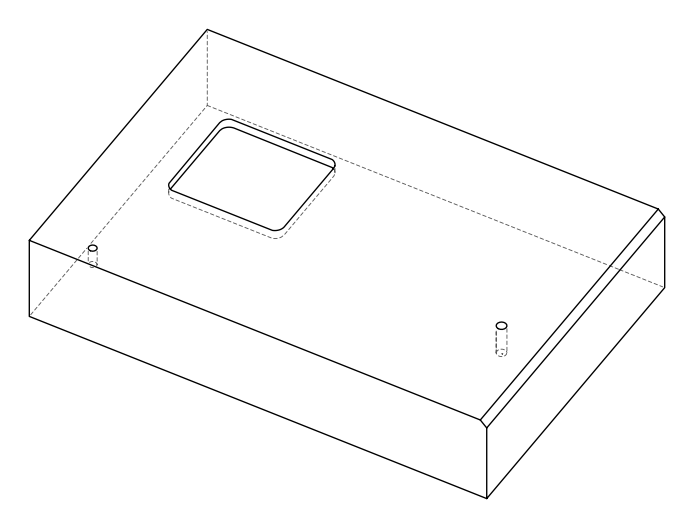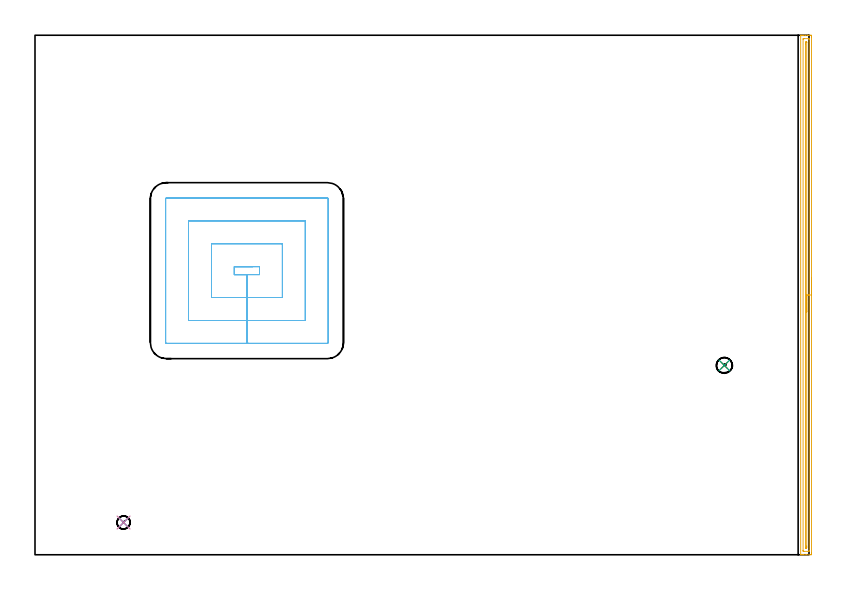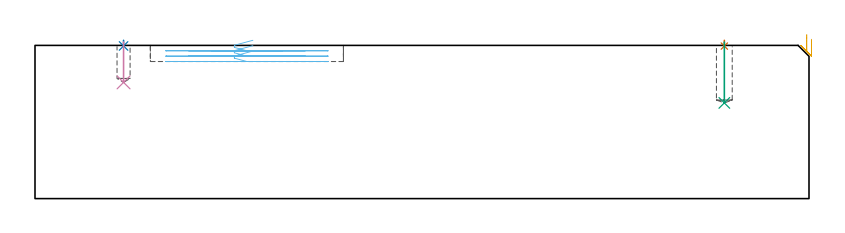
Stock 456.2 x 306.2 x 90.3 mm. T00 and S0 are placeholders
(PLAN: 6 operations, 4 tool changes, 13.2 min)
(1 SPOT_DRILL | STEP1POCKET | NXT0321_9005460120000 | 0.03 min | 1 mm3)
(2 SPOT_DRILL_1 | STEP1POCKET_1 | NXT0321_9005460120000 | 0.03 min | 0 mm3)
(3 DRILL_BLIND_HOLE_INTO_CENTER | STEP1POCKET | NXT0301_064 | 0.15 min | 2209 mm3)
(4 DRILL_BLIND_HOLE_INTO_CENTER_1 | STEP1POCKET_1 | UGT0301_196 | 0.1 min | 934 mm3)
(5 AREA_MILL | FG_CHAMFER_SURFACE | UGT0205_001 | 7.52 min | 6271 mm3)
(6 MILL_RECTANGULAR_POCKET | POCKET_RECTANGULAR_STRAIGHT | UGT0201_100 | Follow Part, ap 4.5, ae 75% | 5.37 min | 111394 mm3)
(TOOL NXT0321_9005460120000 | NC Spot Drill, 142deg, 12mm, Carbide, Uncoated | D12 PA142 FL30 Z2)
(TOOL NXT0301_064 | Carbide Drill 9.3mm [860.1-0930-028A1-MM 2214] | D9.3 PA140 FL47 Z2)
(TOOL UGT0301_196 | Twist Drill 7.7 mm | D7.7 PA118 FL73 Z2)
(TOOL UGT0205_001 | Chamfer Mill 20 x 3 x 45 deg. | D20 FL50 Z2)
(TOOL UGT0201_100 | End Mill 18 mm | D18 FL22 Z2)
(OP 1 SPOT_DRILL)
G17 G21 G94 G90
T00 M6
G54
G17 G0 G90 X406.3 Y111.6 S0 M3
G43 Z100.3 H0
G94 G81 G98 Z89.9 F250. R93.3
G80
M5
M2
(OP 2 SPOT_DRILL_1)
G17 G21 G94 G90
T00 M6
G54
G17 G0 G90 X52.2 Y19. S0 M3
G43 Z100.3 H0
G94 G81 G98 Z89.969 F250. R93.3
G80
M5
M2
(OP 3 DRILL_BLIND_HOLE_INTO_CENTER)
G17 G21 G94 G90
T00 M6
G54
G17 G0 G90 X406.3 Y111.6 S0 M3
G43 Z100.3 H1
G94 G81 G98 Z56.4 F250. R92.3
G80
M5
M2
(OP 4 DRILL_BLIND_HOLE_INTO_CENTER_1)
G17 G21 G94 G90
T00 M6
G54
G17 G0 G90 X52.2 Y19. S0 M3
G43 Z100.3 H0
G94 G81 G98 Z68.5 F250. R92.3
G80
M5
M2
(OP 5 AREA_MILL)
G17 G21 G94 G90
T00 M6
G54
G17 G0 G90 X457.7 Y163.1 S1061 M3
G43 Z100.3 H0
Z93.9
G94 G1 Y163.062 Z93.028 F250.
Y162.948 Z92.163
Y162.759 Z91.312
Y162.497 Z90.48
Y162.163 Z89.674
Y161.76 Z88.9
Y161.292 Z88.164
Y160.76 Z87.472
Y160.171 Z86.829
Y159.528 Z86.24
Y158.836 Z85.708
Y158.1 Z85.24
Y157.326 Z84.837
Y156.52 Z84.503
Y155.688 Z84.241
Y154.836 Z84.052
Y153.972 Z83.938
Y153.1 Z83.9
Y0.984
X457.699 Y0.631 Z83.901
X457.694 Y0.095 Z83.903
X457.692 Y0.008 Z83.905
X457.163 Y0. Z84.434
X454.5 Z87.095
X453.089 Z88.507
X452.725 Z88.87
X451.997 Z89.603
X451.741 Z89.859
X451.338 Z90.253
X451.303 Y0.009 Z90.288
X451.3 Y0.183 Z90.3
Y306.017
X451.303 Y306.191 Z90.288
X451.338 Y306.2 Z90.253
X451.741 Z89.859
X451.996 Z89.603
X452.725 Z88.87
X453.977 Z87.62
X455.388 Z86.208
X456.014 Z85.583
X456.901 Z84.696
X457.163 Y306.198 Z84.434
X457.691 Y306.192 Z83.906
X457.694 Y306.105 Z83.903
X457.699 Y305.569 Z83.901
X457.7 Y305.028 Z83.9
Y153.1
X456.286 Z85.314
Y2.409
X456.275 Y2.01 Z85.325
X455.802 Y2.001 Z85.798
X453.139 Z88.461
X452.725 Y2.01 Z88.875
X452.714 Y2.419 Z88.886
Y2.43
Y303.791
X452.725 Y304.19 Z88.875
X453.198 Y304.199 Z88.402
X455.861 Z85.739
X456.275 Y304.19 Z85.325
X456.286 Y303.781 Z85.314
Y303.77
Y153.1
X454.872 Z86.728
X454.871 Y5.102 Z86.729
X454.87 Y4.729 Z86.73
X454.867 Y4.208 Z86.733
X454.865 Y4.03 Z86.735
X454.697 Y4.009 Z86.903
X454.5 Y4.005 Z87.1
X454.294 Y4.006 Z87.306
X454.158 Y4.01 Z87.442
X454.135 Y4.019 Z87.465
X454.133 Y4.038 Z87.467
X454.131 Y4.083 Z87.469
X454.129 Y4.208 Z87.471
Y301.098
X454.13 Y301.471 Z87.47
X454.133 Y301.992 Z87.467
X454.135 Y302.17 Z87.465
X454.303 Y302.191 Z87.297
X454.5 Y302.195 Z87.1
X454.706 Y302.194 Z86.894
X454.842 Y302.19 Z86.758
X454.865 Y302.181 Z86.735
X454.867 Y302.162 Z86.733
X454.869 Y302.117 Z86.731
X454.871 Y301.992 Z86.729
X454.872 Y153.1 Z86.728
Y152.228 Z86.766
Y151.364 Z86.88
Y150.512 Z87.069
Y149.68 Z87.331
Y148.874 Z87.665
Y148.1 Z88.068
Y147.364 Z88.537
Y146.672 Z89.068
Y146.029 Z89.657
Y145.44 Z90.301
Y144.908 Z90.993
Y144.44 Z91.728
Y144.037 Z92.502
Y143.703 Z93.308
Y143.441 Z94.14
Y143.252 Z94.992
Y143.138 Z95.857
Y143.1 Z96.728
G0 Z100.3
M5
M2
(OP 6 MILL_RECTANGULAR_POCKET)
G17 G21 G94 G90
T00 M6
G54
G17 G0 G90 X128.414 Y169.8 S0 M3
G43 Z100.3 H0
Z93.3
G94 G1 X117.5 Z90.375 F250.
Y165.1 Z89.116
X124.9 Z87.133
X132.3 F500.
Y169.8
X117.5
Y165.1
X124.9
Y151.6
X145.8
Y183.3
X104.
Y151.6
X124.9
Y138.1
X159.3
Y196.8
X90.5
Y138.1
X124.9
Y124.6
X172.3
G3 X172.8 Y125.1 R0.5
G1 Y209.8
G3 X172.3 Y210.3 R0.5
G1 X77.5
G3 X77. Y209.8 R0.5
G1 Y125.1
G3 X77.5 Y124.6 R0.5
G1 X124.9
X125.9
G0 X128.414 Y169.8 Z90.133
G1 X117.5 Z87.209 F250.
Y165.1 Z85.949
X124.9 Z83.967
X132.3 F500.
Y169.8
X117.5
Y165.1
X124.9
Y151.6
X145.8
Y183.3
X104.
Y151.6
X124.9
Y138.1
X159.3
Y196.8
X90.5
Y138.1
X124.9
Y124.6
X172.3
G3 X172.8 Y125.1 R0.5
G1 Y209.8
G3 X172.3 Y210.3 R0.5
G1 X77.5
G3 X77. Y209.8 R0.5
G1 Y125.1
G3 X77.5 Y124.6 R0.5
G1 X124.9
X125.9
G0 X128.414 Y169.8 Z86.967
G1 X117.5 Z84.042 F250.
Y165.1 Z82.783
X124.9 Z80.8
X132.3 F500.
Y169.8
X117.5
Y165.1
X124.9
Y151.6
X145.8
Y183.3
X104.
Y151.6
X124.9
Y138.1
X159.3
Y196.8
X90.5
Y138.1
X124.9
Y124.6
X172.3
G3 X172.8 Y125.1 R0.5
G1 Y209.8
G3 X172.3 Y210.3 R0.5
G1 X77.5
G3 X77. Y209.8 R0.5
G1 Y125.1
G3 X77.5 Y124.6 R0.5
G1 X124.9
X125.9
G0 Z100.3
M5
M2
